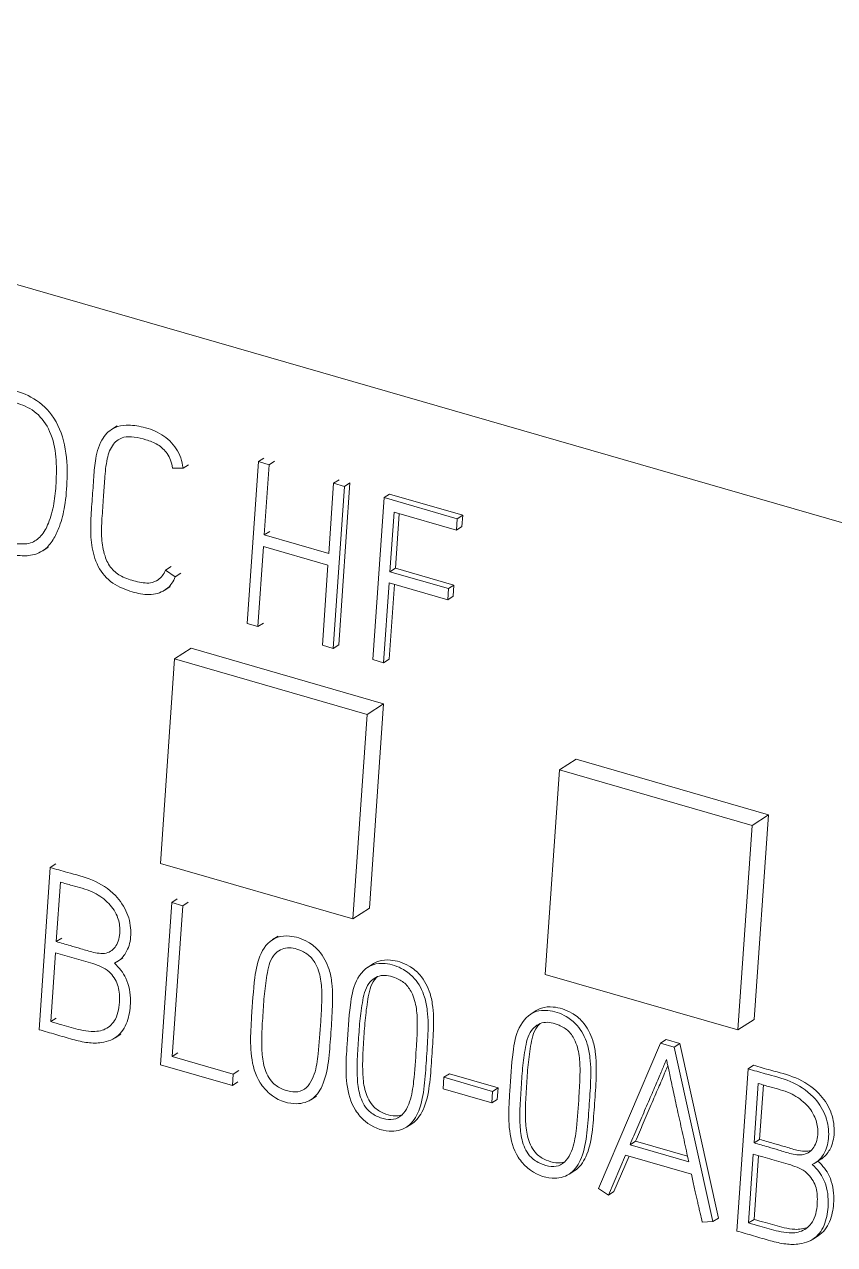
# Model space of a CAD drawing. Header units: inches. Extents: x 9220 to 92460, y -39241 to 4813.
# Drawn here: x 74641.9 to 74647.3, y -33726.23 to -33718.09 of the extents above; entities that cross this region are included whole.
import ezdxf

# ---------------------------------------------------------------- set-up
doc = ezdxf.new("R2010")
doc.units = ezdxf.units.IN
doc.header["$MEASUREMENT"] = 0

# ---------------------------------------------------------------- blocks, each defined once
blk = doc.blocks.new('A$C027ebf9d')
at = {"color": 0, "linetype": 'Continuous', "lineweight": 0}
for p, q in [((17.85124, -13.97754), (17.00567, -13.73344)), ((17.3586, -13.87704), (17.36055, -13.87579)), ((17.41062, -13.88842), (17.40663, -13.94584)), ((17.41062, -13.88842), (17.41257, -13.88717)), ((17.41441, -13.88952), (17.41062, -13.88842)), ((17.41441, -13.88952), (17.41636, -13.88826)), ((17.38391, -13.89081), (17.38013, -13.8907)), ((17.38391, -13.89081), (17.38586, -13.88955)), ((17.41267, -13.91443), (17.41441, -13.88952)), ((17.43726, -13.89611), (17.43552, -13.92103)), ((17.43713, -13.95464), (17.44111, -13.89723)), ((17.43726, -13.89611), (17.43921, -13.89485)), ((17.44111, -13.89723), (17.43726, -13.89611)), ((17.43908, -13.95338), (17.44307, -13.89597)), ((17.44111, -13.89723), (17.44307, -13.89597)), ((17.45512, -13.90119), (17.45113, -13.9586)), ((17.45512, -13.90119), (17.45707, -13.89993)), ((17.48107, -13.90868), (17.45512, -13.90119)), ((17.48302, -13.90742), (17.45707, -13.89993)), ((17.45723, -13.92746), (17.45869, -13.90637)), ((17.45869, -13.90637), (17.48079, -13.91275)), ((17.45918, -13.9262), (17.46052, -13.9069)), ((17.48079, -13.91275), (17.48107, -13.90868)), ((17.48107, -13.90868), (17.48302, -13.90742)), ((17.48274, -13.91149), (17.48302, -13.90742)), ((17.41267, -13.91443), (17.41463, -13.91317)), ((17.43552, -13.92103), (17.41267, -13.91443)), ((17.48079, -13.91275), (17.48274, -13.91149)), ((17.33419, -13.92003), (17.33615, -13.91877)), ((17.41042, -13.94693), (17.41239, -13.9185)), ((17.41239, -13.9185), (17.43524, -13.9251)), ((17.3777, -13.9269), (17.37965, -13.92564)), ((17.3777, -13.9269), (17.38116, -13.92928)), ((17.38116, -13.92928), (17.38311, -13.92802)), ((17.43524, -13.9251), (17.43327, -13.95353)), ((17.45723, -13.92746), (17.45918, -13.9262)), ((17.47796, -13.93344), (17.45723, -13.92746)), ((17.47991, -13.93218), (17.45918, -13.9262)), ((17.45499, -13.95972), (17.45695, -13.93145)), ((17.45694, -13.95846), (17.45878, -13.93198)), ((17.45695, -13.93145), (17.47768, -13.93743)), ((17.47796, -13.93344), (17.47991, -13.93218)), ((17.47963, -13.93617), (17.47991, -13.93218)), ((17.37743, -13.93398), (17.37939, -13.93272)), ((17.47768, -13.93743), (17.47796, -13.93344)), ((17.47768, -13.93743), (17.47963, -13.93617)), ((17.40663, -13.94584), (17.41042, -13.94693)), ((17.41042, -13.94693), (17.41237, -13.94567)), ((17.43327, -13.95353), (17.43713, -13.95464)), ((17.43713, -13.95464), (17.43908, -13.95338)), ((17.38093, -13.95835), (17.3759, -14.03086)), ((17.38093, -13.95835), (17.38679, -13.95458)), ((17.44913, -13.97803), (17.38093, -13.95835)), ((17.45498, -13.97426), (17.38679, -13.95458)), ((17.45499, -13.95972), (17.45694, -13.95846)), ((17.45113, -13.9586), (17.45499, -13.95972)), ((17.44913, -13.97803), (17.45498, -13.97426)), ((17.44995, -14.04677), (17.45498, -13.97426)), ((17.44409, -14.05054), (17.44913, -13.97803)), ((17.51732, -13.99772), (17.52317, -13.99395)), ((17.59137, -14.01363), (17.52317, -13.99395)), ((17.51732, -13.99772), (17.51228, -14.07023)), ((17.58551, -14.0174), (17.51732, -13.99772)), ((17.58551, -14.0174), (17.59137, -14.01363)), ((17.58633, -14.08614), (17.59137, -14.01363)), ((17.58047, -14.08991), (17.58551, -14.0174)), ((17.33688, -14.03231), (17.33883, -14.03106)), ((17.3759, -14.03086), (17.44409, -14.05054)), ((17.33288, -14.08981), (17.33688, -14.03231)), ((17.34045, -14.0375), (17.33899, -14.05858)), ((17.37993, -14.04474), (17.37593, -14.10224)), ((17.37993, -14.04474), (17.38188, -14.04348)), ((17.38379, -14.04585), (17.37993, -14.04474)), ((17.38379, -14.04585), (17.38574, -14.0446)), ((17.38007, -14.09928), (17.38379, -14.04585)), ((17.44409, -14.05054), (17.44995, -14.04677)), ((17.33899, -14.05858), (17.34094, -14.05732)), ((17.41566, -14.05788), (17.41761, -14.05662)), ((17.33871, -14.06257), (17.33702, -14.08693)), ((17.36068, -14.06564), (17.36263, -14.06438)), ((17.44948, -14.06764), (17.45143, -14.06638)), ((17.51228, -14.07023), (17.58047, -14.08991)), ((17.50713, -14.08429), (17.50909, -14.08303)), ((17.33702, -14.08693), (17.33897, -14.08567)), ((17.58047, -14.08991), (17.58633, -14.08614)), ((17.35987, -14.09267), (17.36182, -14.09141)), ((17.55313, -14.09458), (17.5311, -14.14613)), ((17.55313, -14.09458), (17.55508, -14.09332)), ((17.55797, -14.09598), (17.55313, -14.09458)), ((17.55992, -14.09472), (17.55508, -14.09332)), ((17.55797, -14.09598), (17.55992, -14.09472)), ((17.57165, -14.15784), (17.55797, -14.09598)), ((17.57361, -14.15658), (17.55992, -14.09472)), ((17.38007, -14.09928), (17.38203, -14.09802)), ((17.40171, -14.10552), (17.38007, -14.09928)), ((17.37593, -14.10224), (17.40143, -14.1096)), ((17.40143, -14.1096), (17.40171, -14.10552)), ((17.40171, -14.10552), (17.40367, -14.10427)), ((17.47634, -14.1067), (17.47829, -14.10545)), ((17.49554, -14.11043), (17.47829, -14.10545)), ((17.58014, -14.16119), (17.58414, -14.10369)), ((17.58414, -14.10369), (17.58609, -14.10244)), ((17.40143, -14.1096), (17.40338, -14.10834)), ((17.47634, -14.1067), (17.47606, -14.11078)), ((17.49359, -14.11168), (17.47634, -14.1067)), ((17.58771, -14.10888), (17.58625, -14.12996)), ((17.58954, -14.1094), (17.5882, -14.1287)), ((17.42925, -14.11462), (17.4312, -14.11336)), ((17.47606, -14.11078), (17.49331, -14.11576)), ((17.49331, -14.11576), (17.49359, -14.11168)), ((17.49359, -14.11168), (17.49554, -14.11043)), ((17.49526, -14.1145), (17.49554, -14.11043)), ((17.49331, -14.11576), (17.49526, -14.1145)), ((17.46307, -14.12439), (17.46502, -14.12313)), ((17.54229, -14.13063), (17.54424, -14.12937)), ((17.56309, -14.13664), (17.54229, -14.13063)), ((17.56268, -14.13469), (17.54424, -14.12937)), ((17.58625, -14.12996), (17.5882, -14.1287)), ((17.53464, -14.14846), (17.54072, -14.13433)), ((17.5366, -14.1472), (17.54197, -14.13469)), ((17.54072, -14.13433), (17.5641, -14.14108)), ((17.58597, -14.13395), (17.58428, -14.15831)), ((17.5878, -14.13448), (17.58623, -14.15705)), ((17.60794, -14.13702), (17.6099, -14.13576)), ((17.52073, -14.14103), (17.52268, -14.13977)), ((17.5311, -14.14613), (17.53464, -14.14846)), ((17.53464, -14.14846), (17.5366, -14.1472)), ((17.57165, -14.15784), (17.57361, -14.15658)), ((17.58428, -14.15831), (17.58623, -14.15705)), ((17.56786, -14.15805), (17.57165, -14.15784)), ((17.60713, -14.16405), (17.60908, -14.16279))]:
    blk.add_line(p, q, dxfattribs=at)
for points, knots in [([(17.30951, -13.91747), (17.3111, -13.91816), (17.31442, -13.91942), (17.31962, -13.92089), (17.32484, -13.92175), (17.33041, -13.92198), (17.33524, -13.91987), (17.33828, -13.91571), (17.34056, -13.9107), (17.34231, -13.90361), (17.34303, -13.89388), (17.34265, -13.88285), (17.33847, -13.87173), (17.33023, -13.86494), (17.32178, -13.86247), (17.31628, -13.86078), (17.31349, -13.86014)], [0, 0, 0, 0, 0.048928, 0.10152, 0.156673, 0.206259, 0.270351, 0.31956, 0.366981, 0.439378, 0.534587, 0.645045, 0.746603, 0.832762, 0.916147, 1, 1, 1, 1]), ([(17.31363, -13.91483), (17.31588, -13.91565), (17.31949, -13.91669), (17.32494, -13.91759), (17.32984, -13.91786), (17.33396, -13.91487), (17.33663, -13.90987), (17.33833, -13.90347), (17.33904, -13.8955), (17.33918, -13.88698), (17.33746, -13.87807), (17.33236, -13.87065), (17.32588, -13.8678), (17.32087, -13.86644), (17.31806, -13.86561), (17.31707, -13.86532)], [0, 0, 0, 0, 0.085013, 0.135874, 0.205821, 0.265138, 0.333279, 0.422662, 0.50952, 0.618636, 0.722487, 0.80996, 0.894466, 0.962458, 1, 1, 1, 1]), ([(17.38116, -13.92928), (17.38084, -13.93012), (17.37979, -13.93215), (17.3766, -13.93496), (17.37121, -13.93605), (17.36474, -13.93435), (17.35797, -13.93164), (17.35283, -13.92476), (17.35123, -13.91705), (17.35109, -13.90929), (17.35178, -13.90167), (17.35223, -13.89422), (17.35284, -13.8868), (17.35478, -13.88017), (17.35912, -13.87621), (17.36432, -13.87522), (17.37004, -13.87611), (17.37641, -13.87828), (17.38209, -13.88371), (17.38358, -13.8882), (17.38391, -13.89081)], [0, 0, 0, 0, 0.023749, 0.063372, 0.118592, 0.172501, 0.236244, 0.297229, 0.359591, 0.421629, 0.490644, 0.554667, 0.610982, 0.680492, 0.733777, 0.772528, 0.826559, 0.886213, 0.942216, 1, 1, 1, 1]), ([(17.38013, -13.8907), (17.37991, -13.88874), (17.37886, -13.88562), (17.37496, -13.8821), (17.37082, -13.88059), (17.36677, -13.87966), (17.3625, -13.87944), (17.35868, -13.88216), (17.35672, -13.88773), (17.35617, -13.89428), (17.35571, -13.90139), (17.35517, -13.90839), (17.35486, -13.91532), (17.35584, -13.92145), (17.35823, -13.9265), (17.36242, -13.92955), (17.36716, -13.93092), (17.37178, -13.9319), (17.37564, -13.93027), (17.37708, -13.92838), (17.3777, -13.9269)], [0, 0, 0, 0, 0.052928, 0.097969, 0.144851, 0.190624, 0.232935, 0.284925, 0.348337, 0.424764, 0.49245, 0.572241, 0.64631, 0.708712, 0.757514, 0.801091, 0.856423, 0.915681, 0.949914, 1, 1, 1, 1]), ([(17.33688, -14.03231), (17.33889, -14.03288), (17.34386, -14.03442), (17.35184, -14.03622), (17.35966, -14.04114), (17.36455, -14.0483), (17.36581, -14.05533), (17.36479, -14.06104), (17.36235, -14.06456), (17.36048, -14.06582), (17.3596, -14.06624)], [0, 0, 0, 0, 0.121799, 0.300471, 0.478612, 0.608153, 0.736749, 0.853072, 0.938599, 1, 1, 1, 1]), ([(17.33899, -14.05858), (17.34063, -14.05905), (17.34354, -14.05991), (17.34797, -14.06114), (17.35236, -14.06261), (17.35735, -14.06319), (17.36101, -14.05969), (17.36189, -14.05464), (17.36077, -14.04904), (17.3571, -14.04408), (17.35133, -14.04039), (17.34558, -14.03904), (17.34183, -14.03788), (17.34045, -14.0375)], [0, 0, 0, 0, 0.089881, 0.159215, 0.241238, 0.333496, 0.41712, 0.515535, 0.593949, 0.688978, 0.794399, 0.924872, 1, 1, 1, 1]), ([(17.42167, -14.05663), (17.4202, -14.05649), (17.41587, -14.05674), (17.41082, -14.06239), (17.40897, -14.07287), (17.40836, -14.08366), (17.40769, -14.09291), (17.40817, -14.10082), (17.40981, -14.10741), (17.41566, -14.11407), (17.42252, -14.11673), (17.4297, -14.11529), (17.43394, -14.10936), (17.4356, -14.10119), (17.43622, -14.09195), (17.43689, -14.08273), (17.43703, -14.0749), (17.43571, -14.06766), (17.4329, -14.0622), (17.42763, -14.05799), (17.42387, -14.05683), (17.42167, -14.05663)], [0, 0, 0, 0, 0.03125, 0.09375, 0.15625, 0.25, 0.3125, 0.34375, 0.40625, 0.4375, 0.5, 0.546875, 0.59375, 0.65625, 0.71875, 0.78125, 0.84375, 0.875, 0.921875, 0.953125, 1, 1, 1, 1]), ([(17.42902, -14.06396), (17.42805, -14.063), (17.42509, -14.0613), (17.4201, -14.06015), (17.41491, -14.06362), (17.41354, -14.07058), (17.41258, -14.07794), (17.41223, -14.08441), (17.41178, -14.09076), (17.41169, -14.09659), (17.41239, -14.10319), (17.41494, -14.10854), (17.42028, -14.11177), (17.42688, -14.11265), (17.43089, -14.10565), (17.43202, -14.09719), (17.43264, -14.08818), (17.43315, -14.07991), (17.43307, -14.07339), (17.43193, -14.06803), (17.43, -14.06492), (17.42902, -14.06396)], [0, 0, 0, 0, 0.03125, 0.078125, 0.125, 0.1875, 0.25, 0.3125, 0.34375, 0.40625, 0.453125, 0.5, 0.53125, 0.59375, 0.65625, 0.71875, 0.8125, 0.875, 0.921875, 0.96875, 1, 1, 1, 1]), ([(17.3596, -14.06624), (17.36135, -14.06785), (17.36449, -14.07179), (17.36562, -14.07941), (17.36467, -14.08644), (17.36149, -14.09245), (17.35578, -14.09463), (17.35004, -14.09459), (17.34457, -14.09324), (17.33882, -14.09151), (17.33486, -14.09038), (17.33288, -14.08981)], [0, 0, 0, 0, 0.103943, 0.238103, 0.352261, 0.47238, 0.599265, 0.688206, 0.785795, 0.892897, 1, 1, 1, 1]), ([(17.33702, -14.08693), (17.33835, -14.08732), (17.34189, -14.08832), (17.34669, -14.08978), (17.35192, -14.0907), (17.35665, -14.09004), (17.36072, -14.08597), (17.36156, -14.07992), (17.36124, -14.07386), (17.35767, -14.06838), (17.35166, -14.0662), (17.34535, -14.06452), (17.34092, -14.06321), (17.33871, -14.06257)], [0, 0, 0, 0, 0.066156, 0.175169, 0.23737, 0.32413, 0.412445, 0.52466, 0.605148, 0.683631, 0.78156, 0.89078, 1, 1, 1, 1]), ([(17.45549, -14.06639), (17.45402, -14.06625), (17.44969, -14.06651), (17.44464, -14.07215), (17.44279, -14.08263), (17.44218, -14.09343), (17.44151, -14.10268), (17.44199, -14.11059), (17.44364, -14.11717), (17.44948, -14.12383), (17.45634, -14.12649), (17.46352, -14.12506), (17.46776, -14.11912), (17.46942, -14.11095), (17.47004, -14.10171), (17.47072, -14.0925), (17.47085, -14.08467), (17.46953, -14.07743), (17.46672, -14.07196), (17.46145, -14.06776), (17.45769, -14.06659), (17.45549, -14.06639)], [0, 0, 0, 0, 0.03125, 0.09375, 0.15625, 0.25, 0.3125, 0.34375, 0.40625, 0.4375, 0.5, 0.546875, 0.59375, 0.65625, 0.71875, 0.78125, 0.84375, 0.875, 0.921875, 0.953125, 1, 1, 1, 1]), ([(17.45744, -14.06513), (17.45598, -14.065), (17.45383, -14.06512), (17.452, -14.06602), (17.45143, -14.06638)], [0, 0, 0, 0, 0.03125, 0.04655442, 0.04655442, 0.04655442, 0.04655442]), ([(17.46502, -14.12313), (17.46503, -14.12313), (17.46674, -14.12202), (17.46972, -14.11786), (17.47137, -14.10969), (17.47199, -14.10046), (17.47267, -14.09124), (17.4728, -14.08341), (17.47148, -14.07617), (17.46867, -14.0707), (17.4634, -14.0665), (17.45964, -14.06533), (17.45744, -14.06513)], [0.5468205, 0.5468205, 0.5468205, 0.5468205, 0.546875, 0.59375, 0.65625, 0.71875, 0.78125, 0.84375, 0.875, 0.921875, 0.953125, 1, 1, 1, 1]), ([(17.46284, -14.07372), (17.46187, -14.07276), (17.45891, -14.07106), (17.45392, -14.06991), (17.44873, -14.07338), (17.44737, -14.08034), (17.4464, -14.0877), (17.44605, -14.09417), (17.4456, -14.10052), (17.44551, -14.10636), (17.44621, -14.11295), (17.44876, -14.11831), (17.4541, -14.12153), (17.4607, -14.12242), (17.46471, -14.11541), (17.46584, -14.10696), (17.46646, -14.09795), (17.46698, -14.08967), (17.46689, -14.08315), (17.46575, -14.0778), (17.46382, -14.07469), (17.46284, -14.07372)], [0, 0, 0, 0, 0.03125, 0.078125, 0.125, 0.1875, 0.25, 0.3125, 0.34375, 0.40625, 0.453125, 0.5, 0.53125, 0.59375, 0.65625, 0.71875, 0.8125, 0.875, 0.921875, 0.96875, 1, 1, 1, 1]), ([(17.45269, -14.07106), (17.45233, -14.07139), (17.45041, -14.07349), (17.44932, -14.07908), (17.44835, -14.08644), (17.448, -14.09291), (17.44756, -14.09926), (17.44746, -14.1051), (17.44817, -14.11169), (17.45071, -14.11705), (17.45585, -14.12015), (17.45957, -14.12074), (17.46148, -14.12004)], [0.1120008, 0.1120008, 0.1120008, 0.1120008, 0.125, 0.1875, 0.25, 0.3125, 0.34375, 0.40625, 0.453125, 0.5, 0.53125, 0.5884659, 0.5884659, 0.5884659, 0.5884659]), ([(17.51314, -14.08303), (17.51168, -14.0829), (17.50735, -14.08315), (17.50229, -14.08879), (17.50044, -14.09928), (17.49983, -14.11007), (17.49917, -14.11932), (17.49964, -14.12723), (17.50129, -14.13381), (17.50713, -14.14048), (17.514, -14.14314), (17.52117, -14.1417), (17.52542, -14.13577), (17.52707, -14.1276), (17.52769, -14.11836), (17.52837, -14.10914), (17.5285, -14.10131), (17.52718, -14.09407), (17.52437, -14.0886), (17.5191, -14.0844), (17.51535, -14.08324), (17.51314, -14.08303)], [0, 0, 0, 0, 0.03125, 0.09375, 0.15625, 0.25, 0.3125, 0.34375, 0.40625, 0.4375, 0.5, 0.546875, 0.59375, 0.65625, 0.71875, 0.78125, 0.84375, 0.875, 0.921875, 0.953125, 1, 1, 1, 1]), ([(17.5151, -14.08178), (17.51363, -14.08164), (17.51148, -14.08177), (17.50965, -14.08266), (17.50909, -14.08303)], [0, 0, 0, 0, 0.03125, 0.04655442, 0.04655442, 0.04655442, 0.04655442]), ([(17.52268, -14.13977), (17.52268, -14.13977), (17.5244, -14.13866), (17.52737, -14.13451), (17.52902, -14.12634), (17.52965, -14.1171), (17.53032, -14.10788), (17.53045, -14.10005), (17.52914, -14.09281), (17.52632, -14.08735), (17.52106, -14.08314), (17.5173, -14.08198), (17.5151, -14.08178)], [0.5468205, 0.5468205, 0.5468205, 0.5468205, 0.546875, 0.59375, 0.65625, 0.71875, 0.78125, 0.84375, 0.875, 0.921875, 0.953125, 1, 1, 1, 1]), ([(17.5205, -14.09037), (17.51952, -14.08941), (17.51657, -14.08771), (17.51157, -14.08655), (17.50638, -14.09002), (17.50502, -14.09699), (17.50405, -14.10434), (17.50371, -14.11082), (17.50326, -14.11716), (17.50316, -14.123), (17.50387, -14.12959), (17.50641, -14.13495), (17.51175, -14.13817), (17.51836, -14.13906), (17.52236, -14.13206), (17.52349, -14.1236), (17.52412, -14.11459), (17.52463, -14.10632), (17.52455, -14.09979), (17.5234, -14.09444), (17.52147, -14.09133), (17.5205, -14.09037)], [0, 0, 0, 0, 0.03125, 0.078125, 0.125, 0.1875, 0.25, 0.3125, 0.34375, 0.40625, 0.453125, 0.5, 0.53125, 0.59375, 0.65625, 0.71875, 0.8125, 0.875, 0.921875, 0.96875, 1, 1, 1, 1]), ([(17.51035, -14.08771), (17.50998, -14.08803), (17.50807, -14.09014), (17.50697, -14.09573), (17.506, -14.10309), (17.50566, -14.10956), (17.50521, -14.11591), (17.50512, -14.12174), (17.50582, -14.12834), (17.50837, -14.13369), (17.51351, -14.13679), (17.51722, -14.13738), (17.51914, -14.13668)], [0.1120008, 0.1120008, 0.1120008, 0.1120008, 0.125, 0.1875, 0.25, 0.3125, 0.34375, 0.40625, 0.453125, 0.5, 0.53125, 0.5884659, 0.5884659, 0.5884659, 0.5884659]), ([(17.54229, -14.13063), (17.5432, -14.12847), (17.54412, -14.12632), (17.54504, -14.12416), (17.5455, -14.12307), (17.54597, -14.12197), (17.54644, -14.12087), (17.5469, -14.11979), (17.54736, -14.11872), (17.54782, -14.11764), (17.54826, -14.11662), (17.5487, -14.1156), (17.54914, -14.11457), (17.54956, -14.11361), (17.54998, -14.11264), (17.5504, -14.11167), (17.55079, -14.11077), (17.55117, -14.10987), (17.55156, -14.10897), (17.55191, -14.10816), (17.55226, -14.10735), (17.55261, -14.10653), (17.55292, -14.10581), (17.55322, -14.10508), (17.55353, -14.10435), (17.55378, -14.10374), (17.55404, -14.10314), (17.55429, -14.10253), (17.55459, -14.10182), (17.55489, -14.1011), (17.55519, -14.10039)], [0, 0, 0, 0, 0.213594, 0.213594, 0.213594, 0.322428, 0.322428, 0.322428, 0.429305, 0.429305, 0.429305, 0.530911, 0.530911, 0.530911, 0.627246, 0.627246, 0.627246, 0.716632, 0.716632, 0.716632, 0.797389, 0.797389, 0.797389, 0.869519, 0.869519, 0.869519, 0.929228, 0.929228, 0.929228, 1, 1, 1, 1]), ([(17.55519, -14.10039), (17.55527, -14.10072), (17.55546, -14.10157), (17.5558, -14.10315), (17.55625, -14.10527), (17.5568, -14.10784), (17.55743, -14.11077), (17.55813, -14.11398), (17.55889, -14.11745), (17.5597, -14.12113), (17.56056, -14.12497), (17.5617, -14.13016), (17.56254, -14.13406), (17.56309, -14.13664)], [0, 0, 0, 0, 0.027336, 0.070868, 0.130595, 0.202708, 0.283396, 0.372662, 0.4689, 0.570509, 0.677489, 0.786433, 1, 1, 1, 1]), ([(17.54424, -14.12937), (17.54515, -14.12722), (17.54607, -14.12506), (17.54699, -14.12291), (17.54746, -14.12181), (17.54792, -14.12071), (17.54839, -14.11961), (17.54885, -14.11854), (17.54931, -14.11746), (17.54977, -14.11638), (17.55021, -14.11536), (17.55065, -14.11434), (17.55109, -14.11332), (17.55151, -14.11235), (17.55193, -14.11138), (17.55235, -14.11041), (17.55274, -14.10951), (17.55313, -14.10862), (17.55351, -14.10772), (17.55386, -14.1069), (17.55421, -14.10609), (17.55456, -14.10527), (17.55487, -14.10455), (17.55518, -14.10382), (17.55548, -14.10309), (17.55555, -14.10293), (17.55561, -14.10277), (17.55568, -14.10262)], [0, 0, 0, 0, 0.213594, 0.213594, 0.213594, 0.322428, 0.322428, 0.322428, 0.4293053, 0.4293053, 0.4293053, 0.5309113, 0.5309113, 0.5309113, 0.6272464, 0.6272464, 0.6272464, 0.7166317, 0.7166317, 0.7166317, 0.7973887, 0.7973887, 0.7973887, 0.8695187, 0.8695187, 0.8695187, 0.8850474, 0.8850474, 0.8850474, 0.8850474]), ([(17.58414, -14.10369), (17.58616, -14.10426), (17.59112, -14.1058), (17.5991, -14.1076), (17.60692, -14.11252), (17.61182, -14.11968), (17.61307, -14.12672), (17.61205, -14.13242), (17.60962, -14.13595), (17.60774, -14.1372), (17.60686, -14.13762)], [0, 0, 0, 0, 0.121799, 0.300471, 0.478612, 0.608153, 0.736749, 0.853072, 0.938599, 1, 1, 1, 1]), ([(17.58609, -14.10244), (17.58811, -14.103), (17.59308, -14.10454), (17.60105, -14.10634), (17.60887, -14.11126), (17.61377, -14.11843), (17.61503, -14.12546), (17.61401, -14.13116), (17.61181, -14.13433), (17.61035, -14.13547), (17.6099, -14.13576)], [0, 0, 0, 0, 0.1217988, 0.3004705, 0.4786119, 0.6081527, 0.7367493, 0.8530719, 0.938599, 0.9736418, 0.9736418, 0.9736418, 0.9736418]), ([(17.58625, -14.12996), (17.58789, -14.13044), (17.5908, -14.13129), (17.59523, -14.13252), (17.59962, -14.13399), (17.60461, -14.13458), (17.60827, -14.13107), (17.60915, -14.12602), (17.60804, -14.12042), (17.60436, -14.11546), (17.59859, -14.11177), (17.59284, -14.11042), (17.58909, -14.10926), (17.58771, -14.10888)], [0, 0, 0, 0, 0.089881, 0.159215, 0.241238, 0.333496, 0.41712, 0.515535, 0.593949, 0.688978, 0.794399, 0.924872, 1, 1, 1, 1]), ([(17.5882, -14.1287), (17.58985, -14.12918), (17.59276, -14.13003), (17.59718, -14.13126), (17.60158, -14.13273), (17.60497, -14.13313), (17.60648, -14.13259), (17.6065, -14.13259)], [0, 0, 0, 0, 0.0898813, 0.1592145, 0.2412378, 0.333496, 0.3347332, 0.3347332, 0.3347332, 0.3347332]), ([(17.58428, -14.15831), (17.58562, -14.1587), (17.58916, -14.1597), (17.59395, -14.16116), (17.59919, -14.16208), (17.60391, -14.16142), (17.60799, -14.15735), (17.60882, -14.1513), (17.60851, -14.14524), (17.60494, -14.13976), (17.59892, -14.13758), (17.59261, -14.1359), (17.58818, -14.13459), (17.58597, -14.13395)], [0, 0, 0, 0, 0.066156, 0.175169, 0.23737, 0.32413, 0.412445, 0.52466, 0.605148, 0.683631, 0.78156, 0.89078, 1, 1, 1, 1]), ([(17.60686, -14.13762), (17.60861, -14.13923), (17.61175, -14.14317), (17.61288, -14.15079), (17.61193, -14.15782), (17.60876, -14.16383), (17.60304, -14.16602), (17.5973, -14.16597), (17.59184, -14.16462), (17.58609, -14.16289), (17.58212, -14.16176), (17.58014, -14.16119)], [0, 0, 0, 0, 0.103943, 0.238103, 0.352261, 0.47238, 0.599265, 0.688206, 0.785795, 0.892897, 1, 1, 1, 1]), ([(17.60888, -14.13642), (17.6106, -14.13802), (17.61371, -14.14194), (17.61483, -14.14954), (17.61388, -14.15656), (17.61157, -14.16095), (17.60951, -14.16252), (17.60908, -14.16279)], [0.001208, 0.001208, 0.001208, 0.001208, 0.1039434, 0.2381028, 0.3522608, 0.4723803, 0.501703, 0.501703, 0.501703, 0.501703]), ([(17.5641, -14.14108), (17.56441, -14.14261), (17.56488, -14.14484), (17.56551, -14.14771), (17.56595, -14.14965), (17.56635, -14.15142), (17.56675, -14.15314), (17.56728, -14.15532), (17.56764, -14.15698), (17.56786, -14.15805)], [0, 0, 0, 0, 0.27018, 0.393699, 0.508312, 0.612826, 0.707241, 0.810993, 1, 1, 1, 1]), ([(17.58623, -14.15705), (17.58757, -14.15745), (17.59111, -14.15844), (17.5959, -14.1599), (17.60104, -14.16081), (17.6039, -14.16044), (17.60532, -14.1598)], [0, 0, 0, 0, 0.0661561, 0.1751695, 0.2373695, 0.3190088, 0.3190088, 0.3190088, 0.3190088])]:
    blk.add_open_spline(points, degree=3, knots=knots, dxfattribs=at)

msp = doc.modelspace()

# ---------------------------------------------------------------- block references
at = {"xscale": 18.8131500959034, "yscale": 18.8131500959034, "zscale": 18.8131500959034}
msp.add_blockref('A$C027ebf9d', (74315.912, -33459.7197), dxfattribs=at)

doc.saveas('drawing.dxf')
